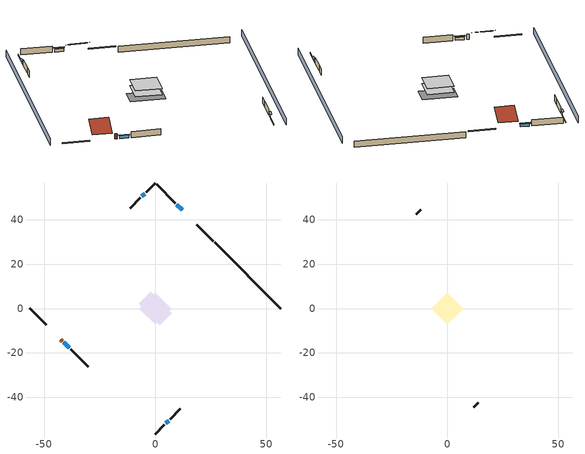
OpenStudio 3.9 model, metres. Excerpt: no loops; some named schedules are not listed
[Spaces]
conditioned space 1
 floor foundation (Slab1 construction): -7.42,2.12 -2.12,7.42 7.42,-2.12 2.12,-7.42 z-2.13
 floor adiabatic (AdiabaticFloorConstruction): -7.11,0 0,7.11 7.11,0 0,-7.11 z0.3
 wall outside (Wall1 construction): 9.06,47.4 0.66,55.8 z0.3:2.74
 wall outside (Wall2 construction): 6.68,-49.78 11.35,-45.11 z0.3:2.74
 wall outside (Wall3 construction): -38.1,-18.35 -30.24,-26.21 z0.3:2.74
 wall outside (Wall4 construction): -6.68,49.78 -11.35,45.11 z0.3:2.74
 wall outside (RimJoist1 construction): 26.11,30.35 18.76,37.7 z0.3:0.61
 wall outside (RimJoist2 construction): 0,-56.46 4.09,-52.36 z0.3:0.61
 wall outside (RimJoist3 construction): -56.46,0 -49.11,-7.35 z0.3:0.61
 wall outside (RimJoist4 construction): 0,56.46 -4.09,52.36 z0.3:0.61
 wall outside (AdiabaticWallConstruction): 12.12,44.33 9.71,46.74 / -41.17,-15.28 -38.76,-17.7 z0.3:1.46; 4.75,-51.71 6.02,-50.43 / -4.75,51.71 -6.02,50.43 z0.3:1.52
 wall outside (AdiabaticWallConstruction 1): -42.48,-13.98 -41.83,-14.63 z0.3:2.34
 wall foundation (FoundationWall1 construction): 56.46,0 26.76,29.69 z-2.13:0.3
 window (WindowConstruction): 12.12,44.33 9.71,46.74 z0.3:1.46
 window (WindowConstruction 1): 4.75,-51.71 6.02,-50.43 z0.3:1.52
 window (WindowConstruction 2): -41.17,-15.29 -38.76,-17.7 z0.3:1.46
 window (WindowConstruction 3): -4.75,51.71 -6.02,50.43 z0.3:1.52
 door (Door): -42.48,-13.98 -41.83,-14.63 z0.3:2.34
 ceiling adiabatic (AdiabaticFloorConstruction): 0,-7.11 7.11,0 0,7.11 -7.11,0 z0.3
attic - vented 1
 floor to conditioned space 1 (Floor1 construction Reversed): -7.11,0 0,7.11 7.11,0 0,-7.11 z2.74
 wall outside (Wall5 construction): 12,-44.45 14.04,-42.41 z0.3:2.74
 wall outside (Wall6 construction): -12,44.45 -14.04,42.41 z0.3:2.74
 roof outside (Roof1 construction): 12.78,43.68,2.74 8.02,38.92,6.11 13.34,33.6,6.11 18.1,38.36,2.74
 roof outside (Roof2 construction): -43.13,-13.33,2.74 -38.38,-8.57,6.11 -43.69,-3.25,6.11 -48.45,-8.01,2.74
shading: -3.23,59.69 -59.69,3.23 / 3.23,-59.69 59.69,-3.23 z0:2.74; 9.5,46.96 12.34,44.12 12.77,44.55 9.93,47.39 z1.77; 6.24,-50.22 4.54,-51.92 4.97,-52.35 6.67,-50.65 z1.83; -38.55,-17.91 -41.39,-15.07 -41.82,-15.5 -38.98,-18.34 z1.77; -6.24,50.22 -4.54,51.92 -4.97,52.35 -6.67,50.65 z1.83
[Site]
Portland Intl Arpt_OR: Latitude {deg}=45.59; Longitude {deg}=-122.6; Time Zone {hr}=-8; Elevation {m}=33; Terrain=Suburbs; Keep Site Location Information=Yes
[Site:GroundTemperature:Shallow]
10.2558, 8.96328, 8.85977, 9.47314, 11.9355, 14.3863, 16.5111, 17.8571, 17.9714, 16.8767, 14.8061, 12.4304
[Site:WaterMainsTemperature]
Calculation Method=Schedule; Temperature Schedule=mains temperature schedule
[Building]
Building 1
[Material] Roughness=Rough
Name | Thickness {m} | Conductivity {W/m-K} | Density {kg/m3} | Specific Heat {J/kg-K} | Thermal Absorptance | Solar Absorptance | Visible Absorptance
wood shingles or shakes | 0.00635 | 0.162714 | 1121.4 | 1465.45 | 0.9 | 0.85 | 0.85
roof rigid ins | 0.00281632 | 0.029427 | 32.04 | 1214.23 | 0.9 | 0.7 | 0.7
osb sheathing 0.5 in. | 0.0127 | 0.115458 | 512.64 | 1214.23 | 0.9 | 0.6 | 0.6
wood siding | 0.0254 | 0.102417 | 544.68 | 1172.36 | 0.9 | 0.85 | 0.85
osb sheathing 0.5 in. 1 | 0.0127 | 0.115458 | 512.64 | 1214.23 | 0.9 | 0.7 | 0.7
wall stud and cavity | 0.1397 | 0.550994 | 139.0536 | 1170.24 | 0.9 | 0.7 | 0.7
gypsum board | 0.0127 | 0.160291 | 801 | 837.4 | 0.9 | 0.6 | 0.6
wall stud and cavity 1 | 0.1397 | 0.727959 | 139.0536 | 1170.24 | 0.9 | 0.6 | 0.6
rim joist stud and cavity | 0.0508 | 0.178688 | 50.32683 | 1063.81 | 0.9 | 0.6 | 0.6
ceiling loosefill ins | 0.169333 | 0.0480833 | 16.02 | 1046.75 | 0.9 | 0.7 | 0.7
ceiling stud and cavity | 0.1397 | 0.0824711 | 65.682 | 1177.47 | 0.9 | 0.7 | 0.7
concrete 8.0 in. | 0.2032 | 1.803125 | 2242.8 | 837.4 | 0.9 | 0.7 | 0.7
gypsum board 1 | 0.0127 | 0.160291 | 801 | 837.4 | 0.9 | 0.7 | 0.7
concrete 4.0 in. | 0.1016 | 1.803125 | 2242.8 | 837.4 | 0.9 | 0.7 | 0.7
floor covering | 0.0127 | 0.0450781 | 54.468 | 1339.84 | 0.9 | 0.9 | 0.9
wood siding 1; wood siding 2 | 0.0254 | 0.102417 | 544.68 | 1172.36
wall rigid ins; floor rigid ins | 0.512978 | 0.029427 | 32.04 | 1214.23 | 0.9 | 0.7 | 0.7
wall stud and cavity 2 | 0.0889 | 0.380278 | 52.3479 | 1209.89 | 0.9 | 0.7 | 0.7
door material | 0.04445 | 0.0612267 | 512.64 | 1214.23 | 0.9 | 0.7 | 0.7
floor stud and cavity | 0.1397 | 1.75129 | 37.0049 | 1207.88 | 0.9 | 0.7 | 0.7
osb sheathing 0.75 in. | 0.01905 | 0.115458 | 512.64 | 1214.23 | 0.9 | 0.7 | 0.7
floor covering 1 | 0.0127 | 0.0433444 | 54.468 | 1339.84 | 0.9 | 0.6 | 0.6
wall stud and cavity 3 | 0.0889 | 0.391764 | 83.0341 | 1211.67 | 0.9 | 0.7 | 0.7
furniture material conditioned space 1 | 0.1524 | 0.115458 | 640.8 | 1214.23 | 0.9 | 0.6 | 0.6
[Construction]
Roof1 construction; Roof2 construction: wood shingles or shakes, roof rigid ins, osb sheathing 0.5 in.
Wall1 construction; Wall2 construction; Wall3 construction; Wall4 construction: wood siding, osb sheathing 0.5 in. 1, wall stud and cavity, gypsum board
Wall5 construction; Wall6 construction: wood siding, osb sheathing 0.5 in. 1, wall stud and cavity 1
RimJoist1 construction; RimJoist2 construction; RimJoist3 construction; RimJoist4 construction: wood siding, rim joist stud and cavity
Floor1 construction Reversed: gypsum board, ceiling stud and cavity, ceiling loosefill ins
FoundationWall1 construction: concrete 8.0 in., gypsum board 1
Slab1 construction: concrete 4.0 in., floor covering
WindowConstruction; WindowConstruction 1; WindowConstruction 2; WindowConstruction 3: WindowMaterial
AdiabaticWallConstruction: wood siding 1, wall rigid ins, wall stud and cavity 2, gypsum board
Door: door material
AdiabaticWallConstruction 1: wood siding 2, wall rigid ins, wall stud and cavity 2, gypsum board
AdiabaticFloorConstruction: floor stud and cavity, floor rigid ins, osb sheathing 0.75 in., floor covering 1
PartitionWallConstruction: gypsum board, wall stud and cavity 3, gypsum board
furniture construction conditioned space 1: furniture material conditioned space 1
[WindowMaterial:SimpleGlazingSystem]
WindowMaterial: U-Factor {W/m2-K}=4.31528; Solar Heat Gain Coefficient=0.67
[ThermalZone] Multiplier=1; Use Ideal Air Loads=No
Name | Volume {m3} | Thermostat
conditioned space | 493.619 | conditioned space temperature setpoint
attic - vented | 75.9013
[Sizing:Zone]
attic - vented: Zone Cooling Design Supply Air Temperature Input Method=SupplyAirTemperature; Zone Cooling Design Supply Air Temperature {C}=14; Zone Cooling Design Supply Air Temperature Difference {deltaC}=11.11; Zone Heating Design Supply Air Temperature Input Method=SupplyAirTemperature; Zone Heating Design Supply Air Temperature {C}=40; Zone Heating Design Supply Air Temperature Difference {deltaC}=11.11; Zone Cooling Design Supply Air Humidity Ratio {kg-H2O/kg-air}=0.0085; Zone Heating Design Supply Air Humidity Ratio {kg-H2O/kg-air}=0.008; Cooling Design Air Flow Method=DesignDay; Heating Design Air Flow Method=DesignDay; Account for Dedicated Outdoor Air System=No; Dedicated Outdoor Air System Control Strategy=NeutralSupplyAir; Dedicated Outdoor Air Low Setpoint Temperature for Design {C}=autosize; Dedicated Outdoor Air High Setpoint Temperature for Design {C}=autosize; Zone Load Sizing Method=Sensible Load Only No Latent Load; Zone Latent Cooling Design Supply Air Humidity Ratio Input Method=HumidityRatioDifference; Zone Cooling Design Supply Air Humidity Ratio Difference {kgWater/kgDryAir}=0.005; Zone Latent Heating Design Supply Air Humidity Ratio Input Method=HumidityRatioDifference; Zone Humidification Design Supply Air Humidity Ratio Difference {kgWater/kgDryAir}=0.005; Sizing Option=Coincident
[Space]
Name | Thermal Zone | Volume {m3}
conditioned space 1 | conditioned space | 493.619
attic - vented 1 | attic - vented | 75.9013
[ThermostatSetpoint:DualSetpoint]
conditioned space temperature setpoint: Heating Setpoint Temperature Schedule=heating setpoint; Cooling Setpoint Temperature Schedule=cooling setpoint; Temperature Difference Between Cutout And Setpoint {deltaC}=0
[Foundation:Kiva]
Foundation Kiva 1: Initial Indoor Air Temperature {C}=18.3333; Wall Height Above Grade {m}=0.3048; Wall Depth Below Slab {m}=0.2032
[Foundation:Kiva:Settings]
Soil Conductivity {W/m-K}=1.9041; Soil Density {kg/m3}=1842.3; Soil Specific Heat {J/kg-K}=418.7; Ground Solar Absorptivity=0.9; Ground Thermal Absorptivity=0.9; Ground Surface Roughness {m}=0.03; Far-Field Width {m}=40; Deep-Ground Boundary Condition=ZeroFlux; Deep-Ground Depth {m}=40; Minimum Cell Dimension {m}=0.2; Maximum Cell Growth Coefficient=3; Simulation Timestep=Timestep
[SurfaceProperty:ExposedFoundationPerimeter]
Slab1: Exposed Perimeter Calculation Method=TotalExposedPerimeter; Total Exposed Perimeter {m}=41.99382
[SurfaceProperty:IncidentSolarMultiplier] Incident Solar Multiplier=1; Incident Solar Multiplier Schedule=trans schedule winter=0.85 summer=0.7
Window1; Window2; Window3; Window4
[InternalMass:Definition] Design Level Calculation Method=SurfaceArea
Name | Construction | Surface Area {m2}
partition wall mass | PartitionWallConstruction | 202.436
furniture mass conditioned space 1 | furniture construction conditioned space 1 | 80.96694
[InternalMass] Space or SpaceType=conditioned space 1; Multiplier=1
Name | Internal Mass Definition
partition wall mass | partition wall mass
furniture mass conditioned space 1 | furniture mass conditioned space 1
[EnergyManagementSystem:Sensor]
Name | Output Variable or Output Meter Index Key | Output Variable or Output Meter
water_heater_T_set | water heater setpoint | Schedule Value
out_pb_s |  | Site Outdoor Air Barometric Pressure
out_wt_s |  | Site Outdoor Air Humidity Ratio
site_vw_s |  | Site Wind Speed
cool_season | cooling season schedule | Schedule Value
natural_vent_s | natural vent schedule | Schedule Value
htg_sp_s | heating setpoint | Schedule Value
clg_sp_s | cooling setpoint | Schedule Value
mech_vent_range_fan_0_sch_s | mech vent range fan 0 schedule | Schedule Value
mech_vent_bath_fan_0_sch_s | mech vent bath fan 0 schedule | Schedule Value
clothes_dryer_exhaust_0_sch_s | clothes_dryer | Schedule Value
htg_load_cond |  | Heating:EnergyTransfer:Zone:CONDITIONED SPACE
clg_load_cond |  | Cooling:EnergyTransfer:Zone:CONDITIONED SPACE
s_conv | Floor1 | Surface Inside Face Convection Heat Gain Energy
s_ig | Floor1 | Surface Inside Face Internal Gains Radiation Heat Gain Energy
s_sol | Floor1 | Surface Inside Face Solar Radiation Heat Gain Energy
s_lgt | Floor1 | Surface Inside Face Lights Radiation Heat Gain Energy
s_surf | Floor1 | Surface Inside Face Net Surface Thermal Radiation Heat Gain Energy
s_conv_1 | FoundationWall1 | Surface Inside Face Convection Heat Gain Energy
s_ig_1 | FoundationWall1 | Surface Inside Face Internal Gains Radiation Heat Gain Energy
s_sol_1 | FoundationWall1 | Surface Inside Face Solar Radiation Heat Gain Energy
s_lgt_1 | FoundationWall1 | Surface Inside Face Lights Radiation Heat Gain Energy
s_surf_1 | FoundationWall1 | Surface Inside Face Net Surface Thermal Radiation Heat Gain Energy
s_conv_2 | inferred conditioned ceiling | Surface Inside Face Convection Heat Gain Energy
s_ig_2 | inferred conditioned ceiling | Surface Inside Face Internal Gains Radiation Heat Gain Energy
s_sol_2 | inferred conditioned ceiling | Surface Inside Face Solar Radiation Heat Gain Energy
s_lgt_2 | inferred conditioned ceiling | Surface Inside Face Lights Radiation Heat Gain Energy
s_surf_2 | inferred conditioned ceiling | Surface Inside Face Net Surface Thermal Radiation Heat Gain Energy
s_conv_3 | inferred conditioned floor | Surface Inside Face Convection Heat Gain Energy
s_ig_3 | inferred conditioned floor | Surface Inside Face Internal Gains Radiation Heat Gain Energy
s_sol_3 | inferred conditioned floor | Surface Inside Face Solar Radiation Heat Gain Energy
s_lgt_3 | inferred conditioned floor | Surface Inside Face Lights Radiation Heat Gain Energy
s_surf_3 | inferred conditioned floor | Surface Inside Face Net Surface Thermal Radiation Heat Gain Energy
s_conv_4 | RimJoist1 | Surface Inside Face Convection Heat Gain Energy
s_ig_4 | RimJoist1 | Surface Inside Face Internal Gains Radiation Heat Gain Energy
s_sol_4 | RimJoist1 | Surface Inside Face Solar Radiation Heat Gain Energy
s_lgt_4 | RimJoist1 | Surface Inside Face Lights Radiation Heat Gain Energy
s_surf_4 | RimJoist1 | Surface Inside Face Net Surface Thermal Radiation Heat Gain Energy
s_conv_5 | RimJoist2 | Surface Inside Face Convection Heat Gain Energy
s_ig_5 | RimJoist2 | Surface Inside Face Internal Gains Radiation Heat Gain Energy
s_sol_5 | RimJoist2 | Surface Inside Face Solar Radiation Heat Gain Energy
s_lgt_5 | RimJoist2 | Surface Inside Face Lights Radiation Heat Gain Energy
s_surf_5 | RimJoist2 | Surface Inside Face Net Surface Thermal Radiation Heat Gain Energy
s_conv_6 | RimJoist3 | Surface Inside Face Convection Heat Gain Energy
s_ig_6 | RimJoist3 | Surface Inside Face Internal Gains Radiation Heat Gain Energy
s_sol_6 | RimJoist3 | Surface Inside Face Solar Radiation Heat Gain Energy
s_lgt_6 | RimJoist3 | Surface Inside Face Lights Radiation Heat Gain Energy
s_surf_6 | RimJoist3 | Surface Inside Face Net Surface Thermal Radiation Heat Gain Energy
s_conv_7 | RimJoist4 | Surface Inside Face Convection Heat Gain Energy
s_ig_7 | RimJoist4 | Surface Inside Face Internal Gains Radiation Heat Gain Energy
s_sol_7 | RimJoist4 | Surface Inside Face Solar Radiation Heat Gain Energy
s_lgt_7 | RimJoist4 | Surface Inside Face Lights Radiation Heat Gain Energy
s_surf_7 | RimJoist4 | Surface Inside Face Net Surface Thermal Radiation Heat Gain Energy
s_conv_8 | Slab1 | Surface Inside Face Convection Heat Gain Energy
s_ig_8 | Slab1 | Surface Inside Face Internal Gains Radiation Heat Gain Energy
s_sol_8 | Slab1 | Surface Inside Face Solar Radiation Heat Gain Energy
s_lgt_8 | Slab1 | Surface Inside Face Lights Radiation Heat Gain Energy
s_surf_8 | Slab1 | Surface Inside Face Net Surface Thermal Radiation Heat Gain Energy
ss_sol | Door1 | Surface Inside Face Solar Radiation Heat Gain Energy
ss_lgt | Door1 | Surface Inside Face Lights Radiation Heat Gain Energy
ss_conv | Door1 | Surface Inside Face Convection Heat Gain Energy
ss_ig | Door1 | Surface Inside Face Internal Gains Radiation Heat Gain Energy
ss_surf | Door1 | Surface Inside Face Net Surface Thermal Radiation Heat Gain Energy
ss_conv_1 | Window1 | Surface Inside Face Convection Heat Gain Energy
ss_ig_1 | Window1 | Surface Inside Face Internal Gains Radiation Heat Gain Energy
ss_surf_1 | Window1 | Surface Inside Face Net Surface Thermal Radiation Heat Gain Energy
ss_trans_in | Window1 | Surface Window Transmitted Solar Radiation Rate
ss_back_out | Window1 | Surface Window Shortwave from Zone Back Out Window Heat Transfer Rate
ss_trans_out | Window1 | Surface Inside Face Initial Transmitted Diffuse Transmitted Out Window Solar Radiation Rate
ss_conv_2 | Window2 | Surface Inside Face Convection Heat Gain Energy
ss_ig_2 | Window2 | Surface Inside Face Internal Gains Radiation Heat Gain Energy
ss_surf_2 | Window2 | Surface Inside Face Net Surface Thermal Radiation Heat Gain Energy
ss_trans_in_1 | Window2 | Surface Window Transmitted Solar Radiation Rate
ss_back_out_1 | Window2 | Surface Window Shortwave from Zone Back Out Window Heat Transfer Rate
ss_trans_out_1 | Window2 | Surface Inside Face Initial Transmitted Diffuse Transmitted Out Window Solar Radiation Rate
ss_conv_3 | Window3 | Surface Inside Face Convection Heat Gain Energy
ss_ig_3 | Window3 | Surface Inside Face Internal Gains Radiation Heat Gain Energy
ss_surf_3 | Window3 | Surface Inside Face Net Surface Thermal Radiation Heat Gain Energy
ss_trans_in_2 | Window3 | Surface Window Transmitted Solar Radiation Rate
ss_back_out_2 | Window3 | Surface Window Shortwave from Zone Back Out Window Heat Transfer Rate
ss_trans_out_2 | Window3 | Surface Inside Face Initial Transmitted Diffuse Transmitted Out Window Solar Radiation Rate
ss_conv_4 | Window4 | Surface Inside Face Convection Heat Gain Energy
ss_ig_4 | Window4 | Surface Inside Face Internal Gains Radiation Heat Gain Energy
ss_surf_4 | Window4 | Surface Inside Face Net Surface Thermal Radiation Heat Gain Energy
ss_trans_in_3 | Window4 | Surface Window Transmitted Solar Radiation Rate
ss_back_out_3 | Window4 | Surface Window Shortwave from Zone Back Out Window Heat Transfer Rate
ss_trans_out_3 | Window4 | Surface Inside Face Initial Transmitted Diffuse Transmitted Out Window Solar Radiation Rate
s_conv_9 | Wall1 | Surface Inside Face Convection Heat Gain Energy
s_ig_9 | Wall1 | Surface Inside Face Internal Gains Radiation Heat Gain Energy
s_sol_9 | Wall1 | Surface Inside Face Solar Radiation Heat Gain Energy
s_lgt_9 | Wall1 | Surface Inside Face Lights Radiation Heat Gain Energy
s_surf_9 | Wall1 | Surface Inside Face Net Surface Thermal Radiation Heat Gain Energy
s_conv_10 | Wall2 | Surface Inside Face Convection Heat Gain Energy
s_ig_10 | Wall2 | Surface Inside Face Internal Gains Radiation Heat Gain Energy
s_sol_10 | Wall2 | Surface Inside Face Solar Radiation Heat Gain Energy
s_lgt_10 | Wall2 | Surface Inside Face Lights Radiation Heat Gain Energy
s_surf_10 | Wall2 | Surface Inside Face Net Surface Thermal Radiation Heat Gain Energy
s_conv_11 | Wall3 | Surface Inside Face Convection Heat Gain Energy
s_ig_11 | Wall3 | Surface Inside Face Internal Gains Radiation Heat Gain Energy
s_sol_11 | Wall3 | Surface Inside Face Solar Radiation Heat Gain Energy
s_lgt_11 | Wall3 | Surface Inside Face Lights Radiation Heat Gain Energy
s_surf_11 | Wall3 | Surface Inside Face Net Surface Thermal Radiation Heat Gain Energy
s_conv_12 | Wall4 | Surface Inside Face Convection Heat Gain Energy
s_ig_12 | Wall4 | Surface Inside Face Internal Gains Radiation Heat Gain Energy
s_sol_12 | Wall4 | Surface Inside Face Solar Radiation Heat Gain Energy
s_lgt_12 | Wall4 | Surface Inside Face Lights Radiation Heat Gain Energy
s_surf_12 | Wall4 | Surface Inside Face Net Surface Thermal Radiation Heat Gain Energy
im_conv | furniture mass conditioned space 1 | Surface Inside Face Convection Heat Gain Energy
im_ig | furniture mass conditioned space 1 | Surface Inside Face Internal Gains Radiation Heat Gain Energy
im_sol | furniture mass conditioned space 1 | Surface Inside Face Solar Radiation Heat Gain Energy
im_lgt | furniture mass conditioned space 1 | Surface Inside Face Lights Radiation Heat Gain Energy
im_surf | furniture mass conditioned space 1 | Surface Inside Face Net Surface Thermal Radiation Heat Gain Energy
im_conv_1 | partition wall mass | Surface Inside Face Convection Heat Gain Energy
im_ig_1 | partition wall mass | Surface Inside Face Internal Gains Radiation Heat Gain Energy
im_sol_1 | partition wall mass | Surface Inside Face Solar Radiation Heat Gain Energy
im_lgt_1 | partition wall mass | Surface Inside Face Lights Radiation Heat Gain Energy
im_surf_1 | partition wall mass | Surface Inside Face Net Surface Thermal Radiation Heat Gain Energy
airflow_gain | infil flow | Infiltration Sensible Heat Gain Energy
airflow_loss | infil flow | Infiltration Sensible Heat Loss Energy
airflow_gain_1 | natural vent flow | Infiltration Sensible Heat Gain Energy
airflow_loss_1 | natural vent flow | Infiltration Sensible Heat Loss Energy
airflow_gain_2 | whole house fan flow | Infiltration Sensible Heat Gain Energy
airflow_loss_2 | whole house fan flow | Infiltration Sensible Heat Loss Energy
mv_conv | mech vent bath fan 0 | Electric Equipment Convective Heating Energy
mv_rad | mech vent bath fan 0 | Electric Equipment Radiant Heating Energy
mv_conv_1 | mech vent house fan | Electric Equipment Convective Heating Energy
mv_rad_1 | mech vent house fan | Electric Equipment Radiant Heating Energy
mv_conv_2 | mech vent house fan cfis | Electric Equipment Convective Heating Energy
mv_rad_2 | mech vent house fan cfis | Electric Equipment Radiant Heating Energy
mv_conv_3 | mech vent range fan 0 | Electric Equipment Convective Heating Energy
mv_rad_3 | mech vent range fan 0 | Electric Equipment Radiant Heating Energy
mv_conv_4 | mech vent house fan latent load | Other Equipment Convective Heating Energy
mv_rad_4 | mech vent house fan latent load | Other Equipment Radiant Heating Energy
mv_conv_5 | mech vent house fan sensible load | Other Equipment Convective Heating Energy
mv_rad_5 | mech vent house fan sensible load | Other Equipment Radiant Heating Energy
ig_lgt_conv | interior lighting | Lights Convective Heating Energy
ig_lgt_rad | interior lighting | Lights Radiant Heating Energy
ig_lgt_vis | interior lighting | Lights Visible Radiation Heating Energy
ig_ee_conv | ceiling fan | Electric Equipment Convective Heating Energy
ig_ee_rad | ceiling fan | Electric Equipment Radiant Heating Energy
ig_ee_conv_1 | clothes dryer | Electric Equipment Convective Heating Energy
ig_ee_rad_1 | clothes dryer | Electric Equipment Radiant Heating Energy
ig_ee_conv_2 | clothes washer | Electric Equipment Convective Heating Energy
ig_ee_rad_2 | clothes washer | Electric Equipment Radiant Heating Energy
ig_ee_conv_3 | cooking range | Electric Equipment Convective Heating Energy
ig_ee_rad_3 | cooking range | Electric Equipment Radiant Heating Energy
ig_ee_conv_4 | dishwasher | Electric Equipment Convective Heating Energy
ig_ee_rad_4 | dishwasher | Electric Equipment Radiant Heating Energy
ig_ee_conv_5 | fridge | Electric Equipment Convective Heating Energy
ig_ee_rad_5 | fridge | Electric Equipment Radiant Heating Energy
ig_ee_conv_6 | misc plug loads | Electric Equipment Convective Heating Energy
ig_ee_rad_6 | misc plug loads | Electric Equipment Radiant Heating Energy
ig_ee_conv_7 | misc tv | Electric Equipment Convective Heating Energy
ig_ee_rad_7 | misc tv | Electric Equipment Radiant Heating Energy
ig_ee_conv_8 | whole house fan | Electric Equipment Convective Heating Energy
ig_ee_rad_8 | whole house fan | Electric Equipment Radiant Heating Energy
ig_oe_conv | clothes dryer 1 | Other Equipment Convective Heating Energy
ig_oe_rad | clothes dryer 1 | Other Equipment Radiant Heating Energy
ig_oe_conv_1 | cooking range 1 | Other Equipment Convective Heating Energy
ig_oe_rad_1 | cooking range 1 | Other Equipment Radiant Heating Energy
[ElectricEquipment:Definition] Design Level Calculation Method=EquipmentLevel
Name | Design Level {W} | Fraction Latent | Fraction Radiant | Fraction Lost
ceiling fan | 17.6103 | 0 | 0.558 | 0
clothes washer | 323.363 | 0.03 | 0.162 | 0.7
clothes dryer | 2403.22 | 0.015 | 0.081 | 0.85
dishwasher | 492.726 | 0.3 | 0.18 | 0.4
fridge | 52.0548 | 0 | 0.6 | 0
cooking range | 1562.64 | 0.08 | 0.432 | 0.2
misc tv | 286.728 | 0 | 0.6 | 0
misc plug loads | 177.501 | 0.021 | 0.558 | 0.049
whole house fan; mech vent house fan | 0 | 0 | 0 | 1
mech vent house fan cfis | 0 | 0 | 0 | 0
mech vent range fan 0; mech vent bath fan 0 | 30 | 0 | 0 | 1
[ElectricEquipment] Space or SpaceType=conditioned space 1
Name | Electric Equipment Definition | Schedule
ceiling fan | ceiling fan | ceiling_fan
clothes washer | clothes washer | clothes_washer
clothes dryer | clothes dryer | clothes_dryer
dishwasher | dishwasher | dishwasher
fridge | fridge | fridge schedule
cooking range | cooking range | cooking_range
misc tv | misc tv | plug_loads_tv
misc plug loads | misc plug loads | plug_loads_other
whole house fan | whole house fan | Always On Discrete
mech vent house fan | mech vent house fan | mech vent house fan schedule
mech vent house fan cfis | mech vent house fan cfis | mech vent house fan cfis schedule
mech vent range fan 0 | mech vent range fan 0 | mech vent range fan 0 schedule
mech vent bath fan 0 | mech vent bath fan 0 | mech vent bath fan 0 schedule
[OtherEquipment:Definition] Design Level Calculation Method=EquipmentLevel
Name | Design Level {W} | Fraction Latent | Fraction Radiant | Fraction Lost
water heater sens; mech vent house fan sensible load | 0 | 0 | 0 | 0
water heater lat; mech vent house fan latent load | 0 | 1 | 0 | 0
water heater energy adjustment1 | 0.01 | 0 | 0 | 1
clothes dryer 2 | 0 | 0.015 | 0.081 | 0.85
cooking range 2 | 0 | 0.08 | 0.432 | 0.2
general water use sensible | -43.4886 | 0 | 0.6 | 0
general water use latent | 44.1266 | 1 | 0 | 0
[OtherEquipment] Space or SpaceType=conditioned space 1
Name | Other Equipment Definition | Schedule | Fuel Type
water heater sens | water heater sens | Always On Discrete
water heater lat | water heater lat | Always On Discrete
water heater energy adjustment1 | water heater energy adjustment1 | Always On Discrete | Electricity
clothes dryer 1 | clothes dryer 2 | clothes_dryer | Electricity
cooking range 1 | cooking range 2 | cooking_range | Electricity
general water use sensible | general water use sensible | general water use schedule
general water use latent | general water use latent | general water use schedule
mech vent house fan sensible load | mech vent house fan sensible load | Always On Discrete
mech vent house fan latent load | mech vent house fan latent load | Always On Discrete
[WaterUse:Equipment:Definition]
Name | Peak Flow Rate {m3/s}
clothes washer | 2.44967e-06
dishwasher | 7.69894e-06
[Lights:Definition]
interior lighting: Design Level Calculation Method=LightingLevel; Lighting Level {W}=349.213; Fraction Radiant=0.6; Fraction Visible=0.2; Return Air Fraction=0
[Lights]
interior lighting: Lights Definition=interior lighting; Space or SpaceType=conditioned space 1; Schedule=lighting_interior; Fraction Replaceable=1
[Exterior:Lights:Definition]
exterior lighting: Design Level {W}=8.01452
[Exterior:Lights]
exterior lighting: Exterior Lights Definition=exterior lighting; Schedule=exterior lighting schedule
[People:Definition]
occupants: Number of People Calculation Method=People; Number of People {people}=2; Fraction Radiant=0.314171; Sensible Heat Fraction=0.56303; Carbon Dioxide Generation Rate {m3/s-W}=0; Enable ASHRAE 55 Comfort Warnings=No; Mean Radiant Temperature Calculation Type=EnclosureAveraged
[People]
occupants: People Definition=occupants; Space or SpaceType=conditioned space 1; Number of People Schedule=occupants; Activity Level Schedule=occupants activity schedule; Multiplier=1
[SpaceInfiltration:DesignFlowRate] Space or SpaceType=conditioned space 1; Schedule=Always On Discrete; Design Flow Rate Calculation Method=Flow/Space; Design Flow Rate {m3/s}=0
natural vent flow; whole house fan flow; infil flow
[ZoneMixing]
whole house fan mix: Zone or Space=attic - vented; Schedule=Always On Continuous; Design Flow Rate Calculation Method=Flow/Zone; Design Flow Rate {m3/s}=0; Source Zone or Space=conditioned space
[SpaceInfiltration:EffectiveLeakageArea]
infil attic - vented 1: Space or SpaceType=attic - vented 1; Schedule=Always On Discrete; Effective Air Leakage Area {cm2}=3373.59; Stack Coefficient=0.000156436; Wind Coefficient=3.49706e-05
